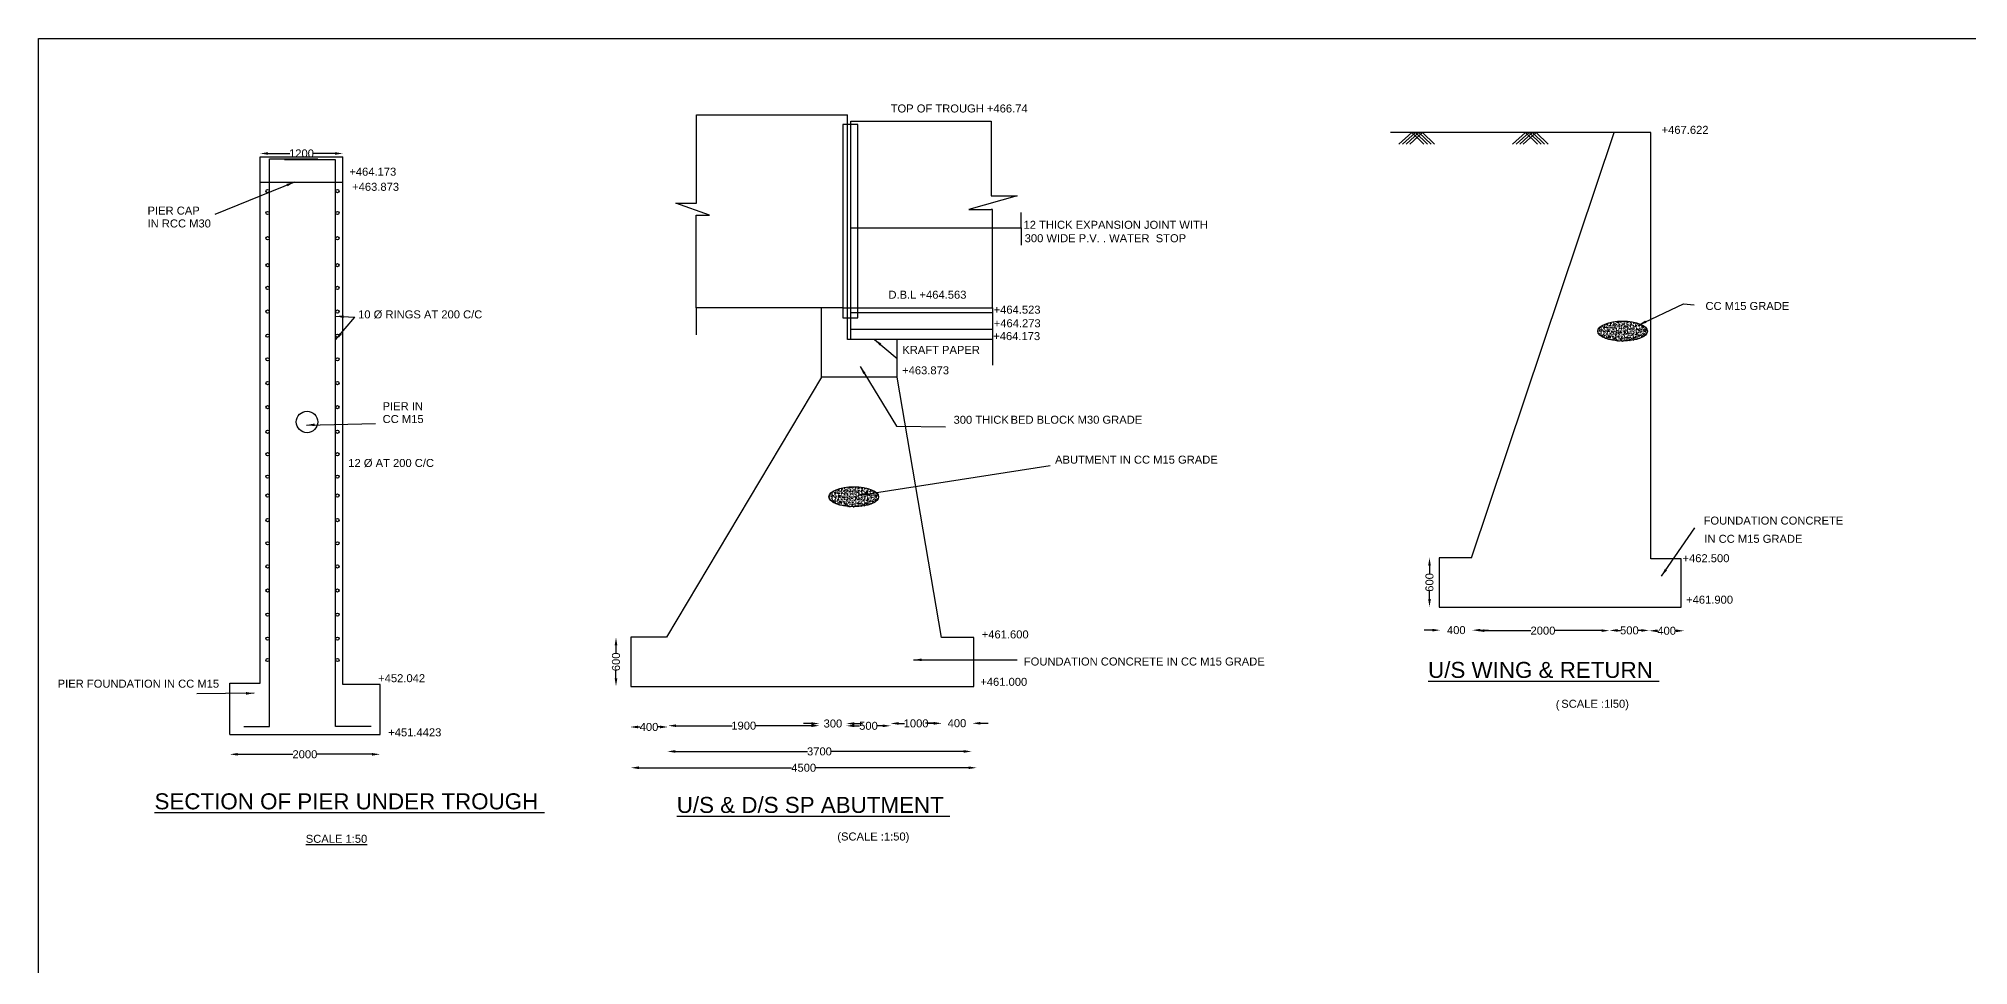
# Model space of a CAD drawing. Header units: millimetres. Extents: x 2506628 to 2653409, y 44303143 to 44390885.
# Drawn here: x 2506628 to 2591053, y 44350343 to 44390885 of the extents above; entities that cross this region are included whole.
import ezdxf

# ---------------------------------------------------------------- set-up
doc = ezdxf.new("R2010")
doc.units = ezdxf.units.MM
doc.header["$MEASUREMENT"] = 0
for name, color, linetype in [('DIMENSION', 7, 'Continuous'), ('DRAWING', 2, 'Continuous'), ('TEXT', 7, 'Continuous')]:
    doc.layers.add(name, color=color, linetype=linetype)
doc.styles.get("Standard").update_dxf_attribs({"font": 'arial.ttf', "height": 350})
doc.dimstyles.get("Standard").update_dxf_attribs({"dimtxt": 350, "dimasz": 350, "dimexe": 0.18, "dimexo": 0.0625, "dimgap": 0.09, "dimtad": 0, "dimdec": 0, "dimzin": 0, "dimdsep": 46, "dimtxsty": 'Standard', "dimcen": 0.09, "dimse1": 1, "dimse2": 1, "dimadec": 0, "dimazin": 0, "dimtfac": 1, "dimtdec": 0, "dimtofl": 0, "dimtmove": 0, "dimatfit": 3, "dimfxl": 1, "dimtolj": 1, "dimtzin": 0, "dimarcsym": 0})

# ---------------------------------------------------------------- blocks, each defined once
blk = doc.blocks.new('*D54')
at = {"layer": 'Defpoints', "color": 0, "transparency": 16777216}
for p in [(2516318, 44385713), (2519941, 44385860), (2519941, 44385713)]:
    blk.add_point(p, dxfattribs=at)
at = {"layer": 'DIMENSION', "color": 0, "lineweight": -2, "transparency": 16777216}
for p, q in [((2516668, 44385860), (2517624, 44385860)), ((2519591, 44385860), (2518635, 44385860))]:
    blk.add_line(p, q, dxfattribs=at)
at = {"layer": 'DIMENSION', "color": 0, "transparency": 16777216}
for points in [[(2516668, 44385919), (2516668, 44385802), (2516318, 44385860)], [(2519591, 44385919), (2519591, 44385802), (2519941, 44385860)]]:
    blk.add_solid(points, dxfattribs=at)
at = {"layer": 'DIMENSION', "color": 0, "transparency": 16777216, "insert": (2518129, 44385860), "char_height": 350, "attachment_point": 5}
blk.add_mtext('\\A1;1200', dxfattribs=at)
blk = doc.blocks.new('*D55')
at = {"layer": 'Defpoints', "color": 0, "transparency": 16777216}
for p in [(2514991, 44360448), (2521565, 44360448), (2521565, 44359577)]:
    blk.add_point(p, dxfattribs=at)
at = {"layer": 'DIMENSION', "color": 0, "lineweight": -2, "transparency": 16777216}
for p, q in [((2515341, 44359577), (2517753, 44359577)), ((2521215, 44359577), (2518803, 44359577))]:
    blk.add_line(p, q, dxfattribs=at)
at = {"layer": 'DIMENSION', "color": 0, "transparency": 16777216}
for points in [[(2515341, 44359635), (2515341, 44359519), (2514991, 44359577)], [(2521215, 44359635), (2521215, 44359519), (2521565, 44359577)]]:
    blk.add_solid(points, dxfattribs=at)
at = {"layer": 'DIMENSION', "color": 0, "transparency": 16777216, "insert": (2518278, 44359577), "char_height": 350, "attachment_point": 5}
blk.add_mtext('\\A1;2000', dxfattribs=at)
blk = doc.blocks.new('*D56')
at = {"layer": 'Defpoints', "color": 0, "transparency": 16777216}
for p in [(2532501, 44360772), (2532501, 44360772), (2534166, 44360811)]:
    blk.add_point(p, dxfattribs=at)
at = {"layer": 'DIMENSION', "color": 0, "lineweight": -2, "transparency": 16777216}
for p, q in [((2532851, 44360772), (2532940, 44360772)), ((2533816, 44360772), (2533726, 44360772))]:
    blk.add_line(p, q, dxfattribs=at)
at = {"layer": 'DIMENSION', "color": 0, "transparency": 16777216}
for points in [[(2532851, 44360831), (2532851, 44360714), (2532501, 44360772)], [(2533816, 44360831), (2533816, 44360714), (2534166, 44360772)]]:
    blk.add_solid(points, dxfattribs=at)
at = {"layer": 'DIMENSION', "color": 0, "transparency": 16777216, "insert": (2533333, 44360772), "char_height": 350, "attachment_point": 5}
blk.add_mtext('\\A1;400', dxfattribs=at)
blk = doc.blocks.new('*D57')
at = {"layer": 'Defpoints', "color": 0, "transparency": 16777216}
for p in [(2534166, 44360811), (2540788, 44360829), (2540788, 44360816)]:
    blk.add_point(p, dxfattribs=at)
at = {"layer": 'DIMENSION', "color": 0, "lineweight": -2, "transparency": 16777216}
for p, q in [((2534516, 44360829), (2536971, 44360829)), ((2540438, 44360829), (2537983, 44360829))]:
    blk.add_line(p, q, dxfattribs=at)
at = {"layer": 'DIMENSION', "color": 0, "transparency": 16777216}
for points in [[(2534516, 44360887), (2534516, 44360771), (2534166, 44360829)], [(2540438, 44360887), (2540438, 44360771), (2540788, 44360829)]]:
    blk.add_solid(points, dxfattribs=at)
at = {"layer": 'DIMENSION', "color": 0, "transparency": 16777216, "insert": (2537477, 44360829), "char_height": 350, "attachment_point": 5}
blk.add_mtext('\\A1;1900', dxfattribs=at)
blk = doc.blocks.new('*D58')
at = {"layer": 'Defpoints', "color": 0, "transparency": 16777216}
for p in [(2540788, 44360829), (2541967, 44360922), (2541967, 44360862)]:
    blk.add_point(p, dxfattribs=at)
at = {"layer": 'DIMENSION', "color": 0, "lineweight": -2, "transparency": 16777216}
for p, q in [((2540438, 44360922), (2540088, 44360922)), ((2542317, 44360922), (2542667, 44360922))]:
    blk.add_line(p, q, dxfattribs=at)
at = {"layer": 'DIMENSION', "color": 0, "transparency": 16777216}
for points in [[(2540438, 44360981), (2540438, 44360864), (2540788, 44360922)], [(2542317, 44360981), (2542317, 44360864), (2541967, 44360922)]]:
    blk.add_solid(points, dxfattribs=at)
at = {"layer": 'DIMENSION', "color": 0, "transparency": 16777216, "insert": (2541378, 44360922), "char_height": 350, "attachment_point": 5}
blk.add_mtext('\\A1;300', dxfattribs=at)
blk = doc.blocks.new('*D59')
at = {"layer": 'Defpoints', "color": 0, "transparency": 16777216}
for p in [(2541967, 44360862), (2543902, 44360882), (2543902, 44360822)]:
    blk.add_point(p, dxfattribs=at)
at = {"layer": 'DIMENSION', "color": 0, "lineweight": -2, "transparency": 16777216}
for p, q in [((2542317, 44360822), (2542548, 44360822)), ((2543552, 44360822), (2543321, 44360822))]:
    blk.add_line(p, q, dxfattribs=at)
at = {"layer": 'DIMENSION', "color": 0, "transparency": 16777216}
for points in [[(2542317, 44360880), (2542317, 44360763), (2541967, 44360822)], [(2543552, 44360880), (2543552, 44360763), (2543902, 44360822)]]:
    blk.add_solid(points, dxfattribs=at)
at = {"layer": 'DIMENSION', "color": 0, "transparency": 16777216, "insert": (2542934, 44360822), "char_height": 350, "attachment_point": 5}
blk.add_mtext('\\A1;500', dxfattribs=at)
blk = doc.blocks.new('*D60')
at = {"layer": 'Defpoints', "color": 0, "transparency": 16777216}
for p in [(2543902, 44360822), (2546132, 44360928), (2546132, 44360862)]:
    blk.add_point(p, dxfattribs=at)
at = {"layer": 'DIMENSION', "color": 0, "lineweight": -2, "transparency": 16777216}
for p, q in [((2544252, 44360928), (2544511, 44360928)), ((2545782, 44360928), (2545522, 44360928))]:
    blk.add_line(p, q, dxfattribs=at)
at = {"layer": 'DIMENSION', "color": 0, "transparency": 16777216}
for points in [[(2544252, 44360986), (2544252, 44360870), (2543902, 44360928)], [(2545782, 44360986), (2545782, 44360870), (2546132, 44360928)]]:
    blk.add_solid(points, dxfattribs=at)
at = {"layer": 'DIMENSION', "color": 0, "transparency": 16777216, "insert": (2545017, 44360928), "char_height": 350, "attachment_point": 5}
blk.add_mtext('\\A1;1000', dxfattribs=at)
blk = doc.blocks.new('*D61')
at = {"layer": 'Defpoints', "color": 0, "transparency": 16777216}
for p in [(2546132, 44360928), (2547476, 44360935), (2547476, 44360888)]:
    blk.add_point(p, dxfattribs=at)
at = {"layer": 'DIMENSION', "color": 0, "lineweight": -2, "transparency": 16777216}
for p, q in [((2545782, 44360935), (2545432, 44360935)), ((2547826, 44360935), (2548176, 44360935))]:
    blk.add_line(p, q, dxfattribs=at)
at = {"layer": 'DIMENSION', "color": 0, "transparency": 16777216}
for points in [[(2545782, 44360993), (2545782, 44360877), (2546132, 44360935)], [(2547826, 44360993), (2547826, 44360877), (2547476, 44360935)]]:
    blk.add_solid(points, dxfattribs=at)
at = {"layer": 'DIMENSION', "color": 0, "transparency": 16777216, "insert": (2546804, 44360935), "char_height": 350, "attachment_point": 5}
blk.add_mtext('\\A1;400', dxfattribs=at)
blk = doc.blocks.new('*D62')
at = {"layer": 'Defpoints', "color": 0, "transparency": 16777216}
for p in [(2534130, 44359756), (2534130, 44359702), (2547448, 44359730)]:
    blk.add_point(p, dxfattribs=at)
at = {"layer": 'DIMENSION', "color": 0, "lineweight": -2, "transparency": 16777216}
for p, q in [((2534480, 44359702), (2540267, 44359702)), ((2547098, 44359702), (2541311, 44359702))]:
    blk.add_line(p, q, dxfattribs=at)
at = {"layer": 'DIMENSION', "color": 0, "transparency": 16777216}
for points in [[(2534480, 44359761), (2534480, 44359644), (2534130, 44359702)], [(2547098, 44359761), (2547098, 44359644), (2547448, 44359702)]]:
    blk.add_solid(points, dxfattribs=at)
at = {"layer": 'DIMENSION', "color": 0, "transparency": 16777216, "insert": (2540789, 44359702), "char_height": 350, "attachment_point": 5}
blk.add_mtext('\\A1;3700', dxfattribs=at)
blk = doc.blocks.new('*D63')
at = {"layer": 'Defpoints', "color": 0, "transparency": 16777216}
for p in [(2532538, 44358880), (2547662, 44358988), (2547662, 44358894)]:
    blk.add_point(p, dxfattribs=at)
at = {"layer": 'DIMENSION', "color": 0, "lineweight": -2, "transparency": 16777216}
for p, q in [((2532888, 44358988), (2539571, 44358988)), ((2547312, 44358988), (2540629, 44358988))]:
    blk.add_line(p, q, dxfattribs=at)
at = {"layer": 'DIMENSION', "color": 0, "transparency": 16777216}
for points in [[(2532888, 44359047), (2532888, 44358930), (2532538, 44358988)], [(2547312, 44359047), (2547312, 44358930), (2547662, 44358988)]]:
    blk.add_solid(points, dxfattribs=at)
at = {"layer": 'DIMENSION', "color": 0, "transparency": 16777216, "insert": (2540100, 44358988), "char_height": 350, "attachment_point": 5}
blk.add_mtext('\\A1;4500', dxfattribs=at)
blk = doc.blocks.new('*D64')
at = {"layer": 'Defpoints', "color": 0, "transparency": 16777216}
for p in [(2532542, 44364696), (2531888, 44362548), (2532542, 44362548)]:
    blk.add_point(p, dxfattribs=at)
at = {"layer": 'DIMENSION', "color": 0, "lineweight": -2, "transparency": 16777216}
for p, q in [((2531888, 44364346), (2531888, 44364009)), ((2531888, 44362898), (2531888, 44363235))]:
    blk.add_line(p, q, dxfattribs=at)
at = {"layer": 'DIMENSION', "color": 0, "transparency": 16777216}
for points in [[(2531830, 44364346), (2531947, 44364346), (2531888, 44364696)], [(2531830, 44362898), (2531947, 44362898), (2531888, 44362548)]]:
    blk.add_solid(points, dxfattribs=at)
at = {"layer": 'DIMENSION', "color": 0, "transparency": 16777216, "insert": (2531888, 44363622), "char_height": 350, "attachment_point": 5, "rotation": 90}
blk.add_mtext('\\A1;600', dxfattribs=at)
blk = doc.blocks.new('*D65')
at = {"layer": 'Defpoints', "color": 0, "transparency": 16777216}
for p in [(2567896, 44368174), (2567477, 44366017), (2567896, 44366017)]:
    blk.add_point(p, dxfattribs=at)
at = {"layer": 'DIMENSION', "color": 0, "lineweight": -2, "transparency": 16777216}
for p, q in [((2567477, 44367824), (2567477, 44367483)), ((2567477, 44366367), (2567477, 44366709))]:
    blk.add_line(p, q, dxfattribs=at)
at = {"layer": 'DIMENSION', "color": 0, "transparency": 16777216}
for points in [[(2567419, 44367824), (2567536, 44367824), (2567477, 44368174)], [(2567419, 44366367), (2567536, 44366367), (2567477, 44366017)]]:
    blk.add_solid(points, dxfattribs=at)
at = {"layer": 'DIMENSION', "color": 0, "transparency": 16777216, "insert": (2567477, 44367096), "char_height": 350, "attachment_point": 5, "rotation": 90}
blk.add_mtext('\\A1;600', dxfattribs=at)
blk = doc.blocks.new('*D66')
at = {"layer": 'Defpoints', "color": 0, "transparency": 16777216}
for p in [(2567946, 44365008), (2567946, 44364965), (2569351, 44365008)]:
    blk.add_point(p, dxfattribs=at)
at = {"layer": 'DIMENSION', "color": 0, "lineweight": -2, "transparency": 16777216}
for p, q in [((2567596, 44365008), (2567246, 44365008)), ((2569701, 44365008), (2570051, 44365008))]:
    blk.add_line(p, q, dxfattribs=at)
at = {"layer": 'DIMENSION', "color": 0, "transparency": 16777216}
for points in [[(2567596, 44365066), (2567596, 44364949), (2567946, 44365008)], [(2569701, 44365066), (2569701, 44364949), (2569351, 44365008)]]:
    blk.add_solid(points, dxfattribs=at)
at = {"layer": 'DIMENSION', "color": 0, "transparency": 16777216, "insert": (2568648, 44365008), "char_height": 350, "attachment_point": 5}
blk.add_mtext('\\A1;400', dxfattribs=at)
blk = doc.blocks.new('*D67')
at = {"layer": 'Defpoints', "color": 0, "transparency": 16777216}
for p in [(2569526, 44365037), (2575354, 44364986), (2575354, 44364986)]:
    blk.add_point(p, dxfattribs=at)
at = {"layer": 'DIMENSION', "color": 0, "lineweight": -2, "transparency": 16777216}
for p, q in [((2569876, 44364986), (2571915, 44364986)), ((2575004, 44364986), (2572965, 44364986))]:
    blk.add_line(p, q, dxfattribs=at)
at = {"layer": 'DIMENSION', "color": 0, "transparency": 16777216}
for points in [[(2569876, 44365044), (2569876, 44364928), (2569526, 44364986)], [(2575004, 44365044), (2575004, 44364928), (2575354, 44364986)]]:
    blk.add_solid(points, dxfattribs=at)
at = {"layer": 'DIMENSION', "color": 0, "transparency": 16777216, "insert": (2572440, 44364986), "char_height": 350, "attachment_point": 5}
blk.add_mtext('\\A1;2000', dxfattribs=at)
blk = doc.blocks.new('*D68')
at = {"layer": 'Defpoints', "color": 0, "transparency": 16777216}
for p in [(2575354, 44364986), (2577090, 44364996), (2577090, 44364980)]:
    blk.add_point(p, dxfattribs=at)
at = {"layer": 'DIMENSION', "color": 0, "lineweight": -2, "transparency": 16777216}
for p, q in [((2575704, 44364996), (2575836, 44364996)), ((2576740, 44364996), (2576608, 44364996))]:
    blk.add_line(p, q, dxfattribs=at)
at = {"layer": 'DIMENSION', "color": 0, "transparency": 16777216}
for points in [[(2575704, 44365054), (2575704, 44364937), (2575354, 44364996)], [(2576740, 44365054), (2576740, 44364937), (2577090, 44364996)]]:
    blk.add_solid(points, dxfattribs=at)
at = {"layer": 'DIMENSION', "color": 0, "transparency": 16777216, "insert": (2576222, 44364996), "char_height": 350, "attachment_point": 5}
blk.add_mtext('\\A1;500', dxfattribs=at)
blk = doc.blocks.new('*D69')
at = {"layer": 'Defpoints', "color": 0, "transparency": 16777216}
for p in [(2577090, 44364980), (2578614, 44365000), (2578614, 44364980)]:
    blk.add_point(p, dxfattribs=at)
at = {"layer": 'DIMENSION', "color": 0, "lineweight": -2, "transparency": 16777216}
for p, q in [((2577440, 44364980), (2577459, 44364980)), ((2578264, 44364980), (2578245, 44364980))]:
    blk.add_line(p, q, dxfattribs=at)
at = {"layer": 'DIMENSION', "color": 0, "transparency": 16777216}
for points in [[(2577440, 44365038), (2577440, 44364921), (2577090, 44364980)], [(2578264, 44365038), (2578264, 44364921), (2578614, 44364980)]]:
    blk.add_solid(points, dxfattribs=at)
at = {"layer": 'DIMENSION', "color": 0, "transparency": 16777216, "insert": (2577852, 44364980), "char_height": 350, "attachment_point": 5}
blk.add_mtext('\\A1;400', dxfattribs=at)

msp = doc.modelspace()

# ---------------------------------------------------------------- hatches: boundary and pattern name
at = {"layer": 'DIMENSION'}
h = msp.add_hatch(dxfattribs=at)
h.set_pattern_fill('AR-CONC', color=0, scale=25, style=0)
h.set_pattern_definition([(50, (33634.23, 7245.12), (179.31504565, -15.68803375), [18.75, -206.25]), (355, (33634.23, 7245.12), (-34.6878334, 188.0480334), [15, -165]), (100.4514, (33649.17, 7243.8), (144.6273454, 172.3598855), [15.9350475, -175.285528]), (46.1842, (33634.23, 7295.12), (266.8102622, -41.3797536), [28.125, -309.375]), (96.6356, (33656.46, 7291.67), (233.6656764, 243.5294677), [23.902572, -262.92825]), (351.1842, (33634.23, 7295.12), (233.6654863, 243.5296502), [22.5, -247.5]), (21, (33659.23, 7282.62), (149.22676303, -100.65472267), [18.75, -206.25]), (326, (33659.23, 7282.62), (60.828833, 181.28751126), [15, -165]), (71.4514, (33671.66, 7274.23), (210.05565715, 80.6326242), [15.9350475, -175.285528]), (37.5, (33634.23, 7245.115), (3.03996383, 83.22346346), [0, -163, 0, -167.5, 0, -165.625]), (7.5, (33634.23, 7245.115), (65.76738436, 98.60292797), [0, -95.5, 0, -159.25, 0, -63.125]), (327.5, (33578.48, 7245.115), (133.45560904, -5.63871793), [0, -62.5, 0, -195, 0, -258.75]), (317.5, (33553.48, 7245.12), (145.79654234, 25.02624558), [0, -81.25, 0, -129.5, 0, -183.75])])
edge = h.paths.add_edge_path()
edge.add_ellipse((2575925.5, 44378089), major_axis=(-1087, 0), ratio=0.4024228, start_angle=0, end_angle=360)
h = msp.add_hatch(dxfattribs=at)
h.set_pattern_fill('AR-CONC', color=0, scale=25, style=0)
h.set_pattern_definition([(50, (0, 0), (179.31504565, -15.68803375), [18.75, -206.25]), (355, (0, 0), (-34.6878334, 188.0480334), [15, -165]), (100.4514, (14.94, -1.3), (144.6273454, 172.3598855), [15.9350475, -175.285528]), (46.1842, (0, 50), (266.8102622, -41.3797536), [28.125, -309.375]), (96.6356, (22.23, 46.55), (233.6656764, 243.5294677), [23.902572, -262.92825]), (351.1842, (0, 50), (233.6654863, 243.5296502), [22.5, -247.5]), (21, (25, 37.5), (149.22676303, -100.65472267), [18.75, -206.25]), (326, (25, 37.5), (60.828833, 181.28751126), [15, -165]), (71.4514, (37.44, 29.11), (210.05565715, 80.6326242), [15.9350475, -175.285528]), (37.5, (0, 0), (3.03996383, 83.22346346), [0, -163, 0, -167.5, 0, -165.625]), (7.5, (0, 0), (65.76738436, 98.60292797), [0, -95.5, 0, -159.25, 0, -63.125]), (327.5, (-55.75, 0), (133.45560904, -5.63871793), [0, -62.5, 0, -195, 0, -258.75]), (317.5, (-80.75, 0), (145.79654234, 25.02624558), [0, -81.25, 0, -129.5, 0, -183.75])])
edge = h.paths.add_edge_path()
edge.add_ellipse((2542291.3, 44370843.9), major_axis=(-1087, 0), ratio=0.4024228, start_angle=0, end_angle=360)

# ---------------------------------------------------------------- linework, layer by layer
at = {"layer": 'DIMENSION', "color": 0}
msp.add_lwpolyline([(2653408.6, 44303143.1), (2506628, 44303143.1), (2506628, 44390885), (2653408.6, 44390885)], close=True, dxfattribs=at)
at = {"layer": 'DRAWING', "color": 0}
for points in [[(2535389.6, 44379112.6), (2535389.6, 44383166.1), (2535981.6, 44383166.1), (2534501.9, 44383693.1), (2535413.4, 44383693.1), (2535413.4, 44387555.9), (2542010.7, 44387555.9)], [(2548361.2, 44377726.2), (2542010.7, 44377726.2), (2542010.7, 44387496.8), (2542010.7, 44387555.9)], [(2542168.8, 44377726.2), (2542168.8, 44387273.1), (2548296.7, 44387273.1), (2548296.7, 44384010.5), (2549441, 44384010.5), (2547320.1, 44383403.3), (2548296.7, 44383403.3)], [(2541806.8, 44387127.8), (2541806.8, 44379112.6), (2540878.6, 44379112.6)], [(2541806.8, 44379112.6), (2541806.8, 44378664.7), (2542473.6, 44378664.7), (2542473.6, 44387127.8), (2541806.8, 44387127.8)], [(2542473.6, 44387127.8), (2541806.8, 44387127.8)], [(2569320.3, 44368174), (2567895.8, 44368174), (2567895.8, 44366017.5), (2578493.4, 44366017.5), (2578493.4, 44368121.6), (2577156.3, 44368121.6), (2577156.3, 44386772.9), (2565773.5, 44386772.9)], [(2566139, 44386262.5), (2566703.5, 44386772.9)], [(2566301.8, 44386262.5), (2566866.2, 44386772.9)], [(2566452.8, 44386262.5), (2567017.2, 44386772.9)], [(2566610.8, 44386262.5), (2567175.2, 44386772.9)], [(2566703.5, 44386772.9), (2567229.7, 44386264.5)], [(2566866.2, 44386772.9), (2567392.5, 44386264.5)], [(2567017.2, 44386772.9), (2567543.5, 44386264.5)], [(2567175.2, 44386772.9), (2567701.5, 44386264.5)], [(2569320.3, 44368174), (2575559.3, 44386772.9)], [(2571108.3, 44386262.5), (2571672.8, 44386772.9)], [(2571271, 44386262.5), (2571835.5, 44386772.9)], [(2571422, 44386262.5), (2571986.5, 44386772.9)], [(2571580, 44386262.5), (2572144.5, 44386772.9)], [(2571672.8, 44386772.9), (2572199, 44386264.5)], [(2571835.5, 44386772.9), (2572361.7, 44386264.5)], [(2571986.5, 44386772.9), (2572512.7, 44386264.5)], [(2572144.5, 44386772.9), (2572670.7, 44386264.5)], [(2514991.3, 44360448), (2514991.3, 44362684.3), (2516317.7, 44362684.3), (2516317.7, 44385713.2), (2519941, 44385713.2)], [(2515607.4, 44360788.3), (2516726.2, 44360788.3), (2516726.2, 44385625.9), (2517650.7, 44385625.9), (2518846.1, 44385625.9)], [(2521173.1, 44360789.4), (2519620.6, 44360789.4), (2519620.6, 44385580), (2517383.6, 44385580)], [(2521565.2, 44360448), (2521565.2, 44362626.6), (2519941, 44362626.6), (2519941, 44385713.2)], [(2516317.7, 44384608.3), (2519941, 44384608.3)], [(2542168.8, 44382610.1), (2549606.6, 44382610.1), (2549606.6, 44383272.6)], [(2548361.2, 44379112.6), (2548361.2, 44383403.3), (2548296.7, 44383403.3)], [(2549606.6, 44382610.1), (2549606.6, 44381850.4)], [(2540878.6, 44376070.5), (2540878.6, 44379112.6), (2535389.6, 44379112.6), (2535389.6, 44377931.2)], [(2541806.8, 44379112.6), (2548361.2, 44379112.6), (2548361.2, 44376606.6)], [(2542168.8, 44378901.4), (2548361.2, 44378901.4)], [(2542168.8, 44378169.2), (2548361.2, 44378169.2)], [(2544183.9, 44376070.5), (2544183.9, 44377726.2)], [(2540878.6, 44376070.5), (2534091.5, 44364695.6), (2532542.4, 44364695.6), (2532542.4, 44362548), (2547549.7, 44362548), (2547549.7, 44364680.4), (2546126.5, 44364680.4), (2544183.9, 44376070.5)], [(2544183.9, 44376070.5), (2540878.6, 44376070.5)], [(2514991.3, 44360448), (2521565.2, 44360448)]]:
    msp.add_lwpolyline(points, dxfattribs=at)
for centre, radius in [((2516646.8, 44384215.1), 70.8), ((2519702.9, 44384215.1), 70.8), ((2516646.8, 44383256.4), 70.8), ((2519702.9, 44383256.4), 70.8), ((2516646.8, 44382151.5), 70.8), ((2519702.9, 44382151.5), 70.8), ((2516646.8, 44380973.7), 70.8), ((2519702.9, 44380973.7), 70.8), ((2516646.8, 44379979.7), 70.8), ((2519702.9, 44379979.7), 70.8), ((2516646.8, 44378943.7), 70.8), ((2519702.9, 44378943.7), 70.8), ((2516646.8, 44377890), 70.8), ((2519702.9, 44377890), 70.8), ((2516646.8, 44376855.5), 70.8), ((2519702.9, 44376855.5), 70.8), ((2516646.8, 44375814.4), 70.8), ((2519702.9, 44375814.4), 70.8), ((2516646.8, 44374761.5), 70.8), ((2518372.2, 44374116), 471.2), ((2519702.9, 44374761.5), 70.8), ((2516646.8, 44373686.3), 70.8), ((2519702.9, 44373686.3), 70.8), ((2516646.8, 44372702.7), 70.8), ((2519702.9, 44372702.7), 70.8), ((2516646.8, 44371724.2), 70.8), ((2519702.9, 44371724.2), 70.8), ((2516646.8, 44370897.3), 70.8), ((2519702.9, 44370897.3), 70.8), ((2516646.8, 44369823.1), 70.8), ((2519702.9, 44369823.1), 70.8), ((2516646.8, 44368807.7), 70.8), ((2519702.9, 44368807.7), 70.8), ((2516646.8, 44367797.5), 70.8), ((2519702.9, 44367797.5), 70.8), ((2516646.8, 44366743.2), 70.8), ((2519702.9, 44366743.2), 70.8), ((2516646.8, 44365685.5), 70.8), ((2519702.9, 44365685.5), 70.8), ((2516646.8, 44364637.5), 70.8), ((2519702.9, 44364637.5), 70.8), ((2516646.8, 44363702.2), 70.8), ((2519702.9, 44363702.2), 70.8)]:
    msp.add_circle(centre, radius, dxfattribs=at)
for centre in [(2575925.5, 44378089), (2542291.3, 44370843.9)]:
    msp.add_ellipse(centre, major_axis=(-1087, 0), ratio=0.4024228, dxfattribs=at)

# ---------------------------------------------------------------- texts
at = {"layer": 'TEXT', "color": 0}
for s, height, p in [('TOP OF TROUGH +466.74', 350, (2543905.1, 44387653.3)), ('+467.622', 350, (2577631.2, 44386718.6)), ('+464.173', 350, (2520222, 44384888)), ('+463.873', 350, (2520344.5, 44384226.6)), ('PIER CAP ', 350, (2511394.7, 44383186.2)), ('IN RCC M30', 350, (2511394.7, 44382624)), ('12 THICK EXPANSION JOINT WITH', 350, (2549716, 44382565.5)), ('300 WIDE P.V. . WATER  STOP', 350, (2549767.4, 44381977.7)), ('D.B.L +464.563', 350, (2543806.7, 44379506.6)), ('10 Ø RINGS AT 200 C/C', 350, (2520606.3, 44378646)), ('+464.523', 350, (2548408.6, 44378853.1)), ('CC M15 GRADE', 350, (2579550.1, 44379013.8)), ('+464.173', 350, (2548391.5, 44377696.5)), ('+464.273', 350, (2548413.7, 44378257.3)), ('KRAFT PAPER', 350, (2544412.9, 44377093.3)), ('+463.873', 350, (2544404.6, 44376199.7)), ('PIER IN ', 350, (2521678.3, 44374630.4)), ('CC M15', 350, (2521678.3, 44374068.1)), ('300 THICK ', 350, (2546655.1, 44374035.7)), ('BED BLOCK M30 GRADE', 350, (2549149.4, 44374038.2)), ('12 Ø AT 200 C/C', 350, (2520176.7, 44372146.3)), ('ABUTMENT IN CC M15 GRADE ', 350, (2551096.8, 44372291.6)), ('FOUNDATION CONCRETE', 350, (2579467.8, 44369626)), ('IN CC M15 GRADE', 350, (2579501, 44368829.4)), ('+462.500', 350, (2578545.6, 44367979.6)), ('+461.900', 350, (2578702.6, 44366165.9)), ('+461.600', 350, (2547887.6, 44364646.8)), ('FOUNDATION CONCRETE IN CC M15 GRADE', 350, (2549729.8, 44363461.6)), ('%%UU/S WING & RETURN ', 700, (2567414.8, 44362919.5)), ('PIER FOUNDATION IN CC M15', 350, (2507462.7, 44362491.6)), ('+452.042', 350, (2521483.3, 44362731.6)), ('+461.000', 350, (2547825.1, 44362572.7)), ('(', 350, (2573000.8, 44361586.9)), ('SCALE :1l50)', 350, (2573240.5, 44361612.6)), ('+451.4423', 350, (2521923.3, 44360363.7)), ('%%USECTION OF PIER UNDER TROUGH ', 700, (2511699.5, 44357170.2)), ('%%UU/S & D/S SP ABUTMENT ', 700, (2534545.9, 44357013.1)), ('%%USCALE 1:50', 350, (2518315.8, 44355705.7)), ('(SCALE :1:50)', 350, (2541569.7, 44355806.4))]:
    msp.add_text(s, height=height, dxfattribs=at).set_placement(p)

# ---------------------------------------------------------------- dimensions: what is measured, and where the dimension line sits
at = {"layer": 'DIMENSION', "color": 0}
for base, p1, p2, text, picture, middle in [((2519941, 44385860.5), (2516317.7, 44385713.2), (2519941, 44385713.2), '1200', '*D54', (2518129.3, 44385860.5)), ((2567946, 44365007.5), (2569351, 44365007.5), (2567946, 44364965), '400', '*D66', (2568648.5, 44365007.5)), ((2575354, 44364986), (2569526, 44365036.7), (2575354, 44364986), '2000', '*D67', (2572440, 44364986)), ((2577090, 44364995.5), (2575354, 44364986), (2577090, 44364980.5), '500', '*D68', (2576222, 44364995.5)), ((2578614.5, 44364979.5), (2577090, 44364980.5), (2578614.5, 44365000.5), '400', '*D69', (2577852.2, 44364979.5)), ((2540788.5, 44360829), (2534165.5, 44360811), (2540788.5, 44360815.5), '1900', '*D57', (2537477, 44360829)), ((2541967, 44360922.5), (2540788.5, 44360829), (2541967, 44360862.5), '300', '*D58', (2541377.8, 44360922.5)), ((2546131.5, 44360928), (2543902, 44360821.5), (2546131.5, 44360861.5), '1000', '*D60', (2545016.8, 44360928)), ((2547475.5, 44360935), (2546131.5, 44360928), (2547475.5, 44360888), '400', '*D61', (2546803.5, 44360935)), ((2521565.2, 44359577), (2514991.3, 44360448), (2521565.2, 44360448), '2000', '*D55', (2518278.3, 44359577)), ((2532501, 44360772.5), (2534165.5, 44360811), (2532501, 44360772.5), '400', '*D56', (2533333.2, 44360772.5)), ((2543902, 44360821.5), (2541967, 44360862.5), (2543902, 44360881.5), '500', '*D59', (2542934.5, 44360821.5)), ((2534130, 44359702.5), (2547447.5, 44359729.5), (2534130, 44359756.5), '3700', '*D62', (2540788.8, 44359702.5)), ((2547662.5, 44358988.5), (2532538, 44358880.5), (2547662.5, 44358894), '4500', '*D63', (2540100.2, 44358988.5))]:
    dim = msp.add_linear_dim(base=base, p1=p1, p2=p2, text=text, dimstyle='Standard', dxfattribs=at)
    dim.commit()
    dim.dimension.update_dxf_attribs({"geometry": picture, "text_midpoint": middle})
for base, p1, p2, picture, middle in [((2567477.5, 44366017.5), (2567895.8, 44368174), (2567895.8, 44366017.5), '*D65', (2567477.5, 44367095.8)), ((2531888.5, 44362548), (2532542.4, 44364695.6), (2532542.4, 44362548), '*D64', (2531888.5, 44363621.8))]:
    dim = msp.add_linear_dim(base=base, p1=p1, p2=p2, angle=90, text='600', dimstyle='Standard', dxfattribs=at)
    dim.commit()
    dim.dimension.update_dxf_attribs({"geometry": picture, "text_midpoint": middle})

# ---------------------------------------------------------------- leaders
msp.add_leader([(2544907.5, 44363709), (2549444.5, 44363709)], dimstyle='Standard', override={"dimgap": 0.09, "dimtad": 0})
for points in [[(2517820, 44384608.3), (2514343.5, 44383193.5)], [(2576622, 44378353.5), (2578585, 44379276.5), (2579059.5, 44379235.5)], [(2519620.6, 44378741.5), (2520469.5, 44378693)], [(2519620.6, 44377705), (2520469.5, 44378693)], [(2543192.5, 44377726.2), (2544183.9, 44376898.3)], [(2542574, 44376536.5), (2544164.5, 44373924.5), (2546302, 44373906.5)], [(2518351, 44373981), (2521362.5, 44374050.5)], [(2542539.5, 44370915.5), (2550879, 44372204)], [(2577620, 44367365), (2579086, 44369487.5)], [(2516058, 44362245.5), (2513547.5, 44362229)]]:
    msp.add_leader(points, dimstyle='Standard', override={"dimgap": 0.09, "dimtad": 0}, dxfattribs=at)

doc.saveas('drawing.dxf')
